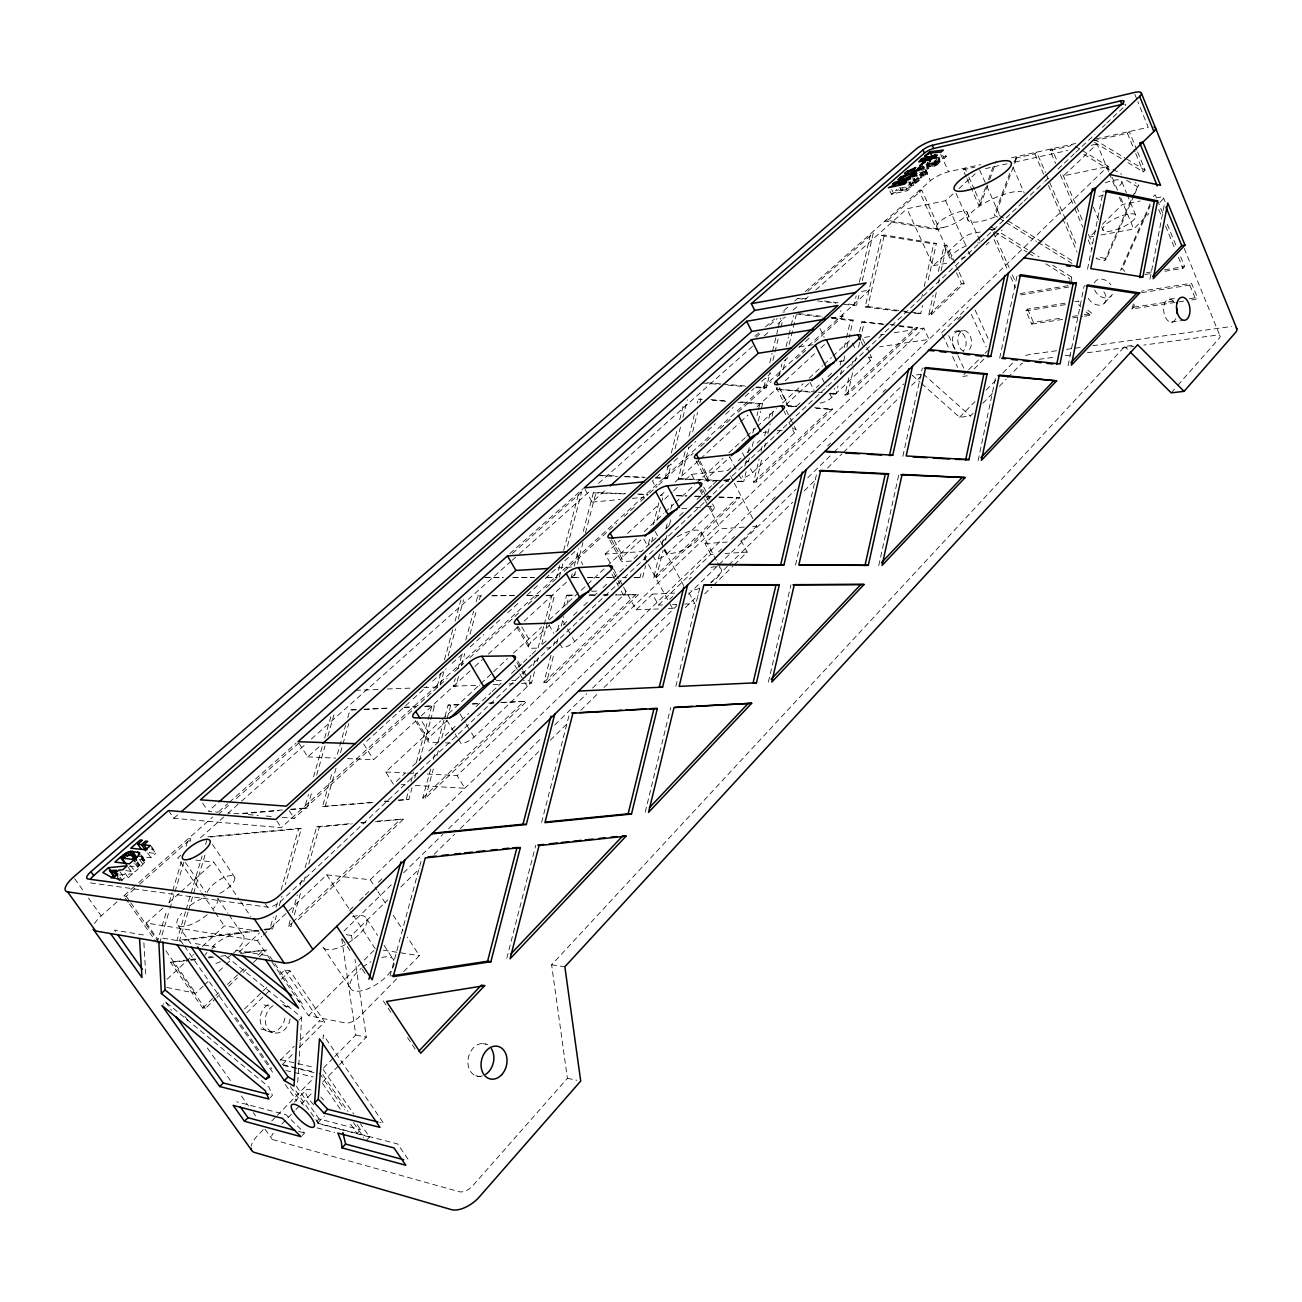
<?xml version="1.0" encoding="UTF-8"?>
<svg xmlns="http://www.w3.org/2000/svg" width="1302" height="1302" viewBox="0 0 1302 1302"><rect width="100%" height="100%" fill="white"/><g stroke="black" fill="none" stroke-linecap="round" stroke-linejoin="round"><path stroke-width="0.75" stroke-dasharray="5 3.75" d="M297.719 1082.385L301.722 1017.383L225.311 955.603M323.059 1038.931L323.384 1034.911L383.667 1123.414L379.81 1122.438M1149.959 279.23L1164.525 203.503M1068.096 365.667L1084.224 285.464M1087.512 269.156L1103.217 191.036M978.111 460.664L996.046 375.464M999.692 358.148L1017.155 275.243M959.2 272.395L964.164 283.299L931.418 314.612L928.717 315.051L933.111 295.212M938.384 271.402L944.096 245.606L946.782 245.101L958.37 270.572M931.418 314.612L936.675 290.769M938.433 282.827L939.312 278.856M941.069 270.914L946.782 245.101M878.736 565.589L898.787 474.742M902.856 456.302L922.337 368.027M914.216 313.212L918.138 313.701L919 309.827M921.588 298.191L922.451 294.317M924.192 286.57L933.697 243.93L936.382 243.409L927.74 282.225M918.138 313.701L920.823 313.261L922.565 305.498M890.031 324.507L917.584 327.811L847.602 394.701L844.9 395.059L849.457 375.285M851.736 365.39L852.647 361.435M859.483 331.766L861.761 321.887L888.078 324.279M896.557 310.966L865.179 306.995L881.649 235.532L884.335 234.995L936.382 243.409M847.602 394.701L853.526 368.954M855.349 361.045L856.26 357.074M858.539 347.178L859.906 341.238M862.184 331.343L864.447 321.448M865.179 306.995L867.881 306.54L884.335 234.995M829.455 393.741L833.41 394.083L834.761 388.273M840.148 365.048L841.499 359.238M844.184 347.634L845.991 339.887M846.43 337.95L850.466 320.536L853.168 320.097L849.132 337.527M843.891 304.294L853.949 305.563L856.195 295.863M859.353 282.274L870.599 233.742L873.284 233.204L862.038 281.785M768.408 682.085L790.932 584.826M795.506 565.101L816.907 472.707M833.41 394.083L836.128 393.725L837.918 385.978M840.604 374.341L841.499 370.468M843.745 360.784L845.096 354.974M846.886 347.211L848.692 339.464M853.949 305.563L856.635 305.107L858.897 295.391M814.645 407.672L832.564 409.072L756.283 481.984L753.565 482.245L759.131 459.053M760.986 451.322L762.37 445.512M764.697 435.844L766.081 430.051M768.864 418.463L770.719 410.732M779.117 375.66L781.9 364.055M786.082 346.657L788.394 336.99M788.866 335.053L790.721 327.307M791.177 325.386L793.504 315.702M756.283 481.984L762.305 456.823M764.616 447.139L765.543 443.282M767.855 433.599L770.182 423.931M772.037 416.184L773.421 410.374M783.218 369.459L785.529 359.775M789.24 344.298L796.189 315.247M737.013 481.528L741.05 481.707L742.465 475.881M744.809 466.165L746.225 460.322M748.097 452.559L749.496 446.732M752.784 433.127L754.672 425.347M757.015 415.631L757.943 411.741M758.415 409.805L759.831 403.978L762.533 403.62L761.117 409.446M755.73 387.491L763.639 388.159L765.983 378.443M769.742 362.884L772.086 353.167M772.558 351.214L777.733 329.829M778.189 327.892L780.549 318.176M741.05 481.707L743.767 481.447L746.111 471.715M748.455 461.982L749.399 458.092M752.214 446.423L754.086 438.644M758.301 421.132L760.645 411.399M763.639 388.159L766.341 387.784L770.1 372.209M772.916 360.54L778.075 339.122M780.891 327.437L783.234 317.704M645.222 812.139L670.676 707.572M675.836 686.366L700.492 585.086M659.512 554.196L653.653 577.616L656.354 577.47L663.19 550.128M665.615 540.363L667.08 534.504M669.521 524.722L671.474 516.91M685.096 451.761L678.293 479.022L680.995 478.762L688.774 447.562M692.664 431.955L697.53 412.474M699.955 402.725L700.932 398.819L698.23 399.193L697.27 403.083M633.911 577.6L642.667 577.453L645.629 565.67M651.553 542.104L653.539 534.243M656.989 520.491L660.944 504.785M661.432 502.816L663.402 494.955L660.716 495.216M655.052 478.029L667.617 478.176L671.067 464.456M675.022 448.767L680.441 427.202M682.899 417.405L687.326 399.763M661.937 544.448L663.402 538.605M665.843 528.84L667.796 521.044M670.709 509.342L672.174 503.483M688.986 436.186L694.34 414.768M639.982 577.6L640.958 573.677M644.425 559.941L645.906 554.066M648.363 544.252L650.349 536.408M653.311 524.641L659.235 501.091M664.931 478.452L668.382 464.749M671.327 452.998L676.747 431.467M679.709 419.716L683.159 406.012M506.787 958.305L535.74 845.291M541.616 822.408L569.609 713.17M550.974 655.28L543.91 682.378L546.58 682.362L554.147 653.295M556.67 643.611L558.688 635.848M561.211 626.164L563.733 616.481M566.761 604.844L569.283 595.16L575.386 595.112M572.229 573.726L571.22 577.583L573.905 577.437L575.403 571.643M577.421 563.929L582.938 542.706M585.444 533.071L595.99 492.563L625.741 493.621M553.496 645.597L554.506 641.723M557.533 630.119L559.551 622.372M563.587 606.895L566.614 595.274L569.283 595.16M574.231 566.028L578.755 548.695M583.263 531.346L593.321 492.823L595.99 492.563M530.923 675.217L528.872 683.013L531.558 683.013L534.617 671.311M533.478 665.485L535.008 659.642M538.084 647.957L543.699 626.539M544.22 624.586L551.885 595.388L554.554 595.258L541.778 644.002M546.596 577.583L556.556 577.583L560.12 564.01M563.685 550.453L578.951 492.319L581.62 492.042L566.875 548.321M537.173 661.562L538.198 657.656M562.806 563.847L559.242 577.437L556.556 577.583M389.998 976.061L421.49 859.532M502.067 702.396L526.74 701.339L425.428 798.159L422.776 797.996L430.685 768.961M433.322 759.278L434.901 753.467M438.058 741.863L448.083 705.082L462.08 704.382M458.483 676.584L455.863 686.203L453.21 686.203L455.309 678.521M457.93 668.919L462.112 653.539M465.774 640.096L473.619 611.273M476.223 601.67L477.801 595.893L480.454 595.779L479.413 599.62M425.428 798.159L433.322 769.075M437.016 755.518L438.595 749.692M441.769 738.055L446.505 720.608M447.042 718.671L450.72 705.098L462.731 704.512M461.624 665.045L464.749 653.506M469.989 634.253L476.272 611.159M398.217 800.079L406.191 799.412L408.861 789.663M410.993 781.867L413.678 772.135M416.347 762.386L427.561 721.471M428.098 719.518L431.841 705.879L434.477 705.912L430.734 719.567M440.76 673.362L437.049 686.886L439.685 686.903M444.47 659.821L452.966 628.882M455.082 621.152L460.924 599.88M398.851 800.421L408.828 799.574L412.034 787.873M414.703 778.108L416.315 772.265M419.521 760.547L430.213 721.52M440.222 684.966L443.933 671.409M448.181 655.915L455.602 628.801M458.255 619.117L463.561 599.75M1183.73 301.136L1131.991 308.948L1133.912 301.983M1131.991 308.948L1133.7 307.142L1135.132 301.918M292.104 922.711L290.997 926.633L288.426 926.243L290.086 920.4M292.315 912.588L297.312 895.027M300.095 885.262L301.755 879.403M305.091 867.702L316.76 826.721L352.793 823.385M372.942 802.634L322.505 806.524L332.401 771.76M337.348 754.363L345.6 725.393M347.797 717.662L350.01 709.932L355.999 709.639M294.333 914.899L300.453 893.4M303.789 881.666L305.449 875.807M308.786 864.072L319.348 826.933L351.394 823.971M325.093 806.719L336.095 768.017M340.506 752.54L348.757 723.521M264.062 929.368L270.002 928.603L273.322 917.047M276.089 907.413L278.303 899.698M281.069 890.063L298.76 828.381L301.332 828.609L285.301 884.595M290.525 809.242L304.603 808.054L308.509 794.432M313.522 776.936L322.457 745.818M324.686 738.039L330.822 716.637M264.648 930.002L272.574 928.993L276.447 915.485M279.214 905.818L281.981 896.167M291.078 809.616L307.174 808.233L312.203 790.705M316.663 775.129L325.028 745.916M327.827 736.167L333.963 714.749M185.519 911.709L176.926 940.532L262.093 929.628M186.088 909.789L202.136 856M205.57 844.461L206.709 840.62M188.025 912.084L179.432 940.939L262.662 930.263M188.595 910.147L205.781 852.419M156.972 943.087L166.851 910.179M169.179 902.449L172.092 892.765M172.661 890.828L181.385 861.81M186.04 846.316L188.367 838.586L190.873 838.83L189.701 842.703M159.446 943.511L169.341 910.554M169.927 908.617L183.891 862.087M927.284 163.661C928.049 171.164 944.455 163.71 938.742 158.014M967.012 178.748L978.974 205.618L985.744 187M988.446 179.562L993.182 166.526M978.974 205.618L980.797 203.942L988.934 181.596M989.601 179.741L996.388 161.139M997.544 217.157L994.158 215.058L1009.701 173.345M1013.933 161.969L1017.188 156.5L995.965 213.365L994.158 215.058M129.175 866.156L137.621 867.181L139.9 864.723L133.976 863.633M917.243 178.667C920.97 179.253 932.655 170.432 923.053 173.036L920.628 175.168L923.753 174.712L920.628 176.258M1133.863 195.853L1106.44 258.772L1097.96 256.836L1096.219 258.61L1104.682 260.546L1131.292 199.466M1132.089 197.611L1138.713 184.754L1135.279 182.671M1134.677 193.998L1138.713 184.754M1150.122 203.893L1120.517 270.344L1122.259 268.554L1150.236 205.797M125.855 870.631L134.985 871.77L140.649 866.79L145.303 861.566L142.016 855.935M908.715 181.775L910.196 185.03C916.169 184.721 925.738 175.542 912.735 181.043M936.724 163.564L931.646 164.98L936.724 163.564L935.259 160.325M1132.105 345.486L1124.7 346.495L551.609 964.831L567.395 1078.316L472.935 1185.569A11.165 5.729 -37.1 0 1 459.378 1191.753L273.176 1139.755A10.188 4.541 -37.2 0 1 273.192 1133.163M1171.182 392.846L1176.536 386.759M1177.871 385.246L1219.356 338.129A7.666 2.75 -22.5 0 0 1216.361 335.2L1143.823 345.063M910.196 185.03L915.941 181.515L914.46 178.26M1191.688 299.932L1195.675 299.33L1197.352 297.491L1191.509 283.266L1141.415 291.16M1141.708 292.657L1189.816 285.105L1191.509 283.266M365.976 1140.812L369.524 1137.02L360.459 1123.838M1164.867 271.272L1182.916 268.31L1184.625 266.487L1180.1 255.436M357.171 1124.716L360.621 1129.729L357.074 1133.505L350.157 1123.48M302.243 1135.474L304.619 1133L286.049 1114.724L236.687 1101.801M1084.468 316.142L1090.327 315.247L1092.036 313.457L1084.973 307.988M316.712 1121.413L319.071 1118.971L360.621 1129.729M317.948 1122.698L324.475 1115.895M1104.34 303.138L1111.224 295.961M281.802 1124.082L294.48 1111.045M295.896 1109.597L300.111 1105.252M301.527 1103.803L312.789 1092.215M322.652 1082.076L338.146 1066.143M339.545 1064.694L366.318 1037.189L354.99 959.395M921.556 383.553L959.59 417.291L970.397 416.038L973.164 413.206M982.831 403.278L992.482 393.35M999.383 386.255L1006.283 379.159M1007.667 377.743L1020.084 364.967A6.998 2.409 -24.5 0 1 1022.526 363.095M263.264 1129.68L257.65 1135.425A20.995 9.326 -37.3 0 0 251.205 1146.069M271.679 1121.087L275.878 1116.774M277.277 1115.342L313.733 1078.056M323.547 1068.014L333.361 1057.973M334.76 1056.54L355.788 1035.025L341.612 937.879M959.59 417.291L974.986 401.537M986.167 390.095L995.965 380.07M1002.963 372.909L1012.761 362.884M294.285 1102.127L306.149 1089.986M1104.682 260.546L1106.44 258.772M396.622 978.844L359.645 1016.455A11.604 5.029 -35.1 0 1 345.616 1023.014L308.509 1015.625L271.044 960.648M403.734 971.601L419.39 955.684L407.38 937.131M1101.118 234.962L1133.733 228.989L1148.885 213.577M1159.887 202.38L1162.653 199.58A7.877 2.36 -23.5 0 0 1159.838 197.204L1155.883 197.969M1065.085 303.203L1027.587 309.111L1025.846 310.852L1031.737 324.1L1033.479 322.359L1062.757 317.916M270.035 1097.814L272.444 1095.373L268.83 1086.975L165.631 1002.019L163.157 1004.347M1070.13 284.812L1069.837 278.84L1071.579 277.082L1052.716 265.299M1153.426 196.504L1155.183 194.73L1156.697 198.409M282.55 1064.352L292.38 1054.474M299.411 1047.41L324.703 1021.989L289.955 970.804L284.78 969.909L279.019 975.491M974.124 368.954L985.028 357.985M280.174 1060.349L294.203 1046.271M299.818 1040.64L319.462 1020.931L324.703 1021.989M967.337 371.07L961.885 376.538L967.288 375.822M968.704 369.703L983.726 354.632M985.093 353.265L987.811 350.515M299.135 1019.971L301.722 1017.383M308.509 1015.625L373.967 950.395M1095.307 231.398L1089.611 237.062L1093.452 236.362M1102.403 224.318L1122.308 204.479L1140.08 201.029M1128.004 162.652L1143.302 171.88L1145.076 170.123L1137.541 151.748M346.267 934.69L351.507 935.454L387.784 899.828M400.837 887.004L419.716 868.483M434.217 854.226L454.544 834.273M460.338 828.577L538.702 751.612M550.323 740.22L567.737 723.115M580.79 710.29L598.204 693.185M604.014 687.489L672.223 620.517M685.275 607.692L698.344 594.868M711.397 582.043L727.362 566.37M728.811 564.938L792.658 502.23M804.278 490.838L815.882 479.429M827.486 468.036L842.003 453.78M843.452 452.364L900.056 396.784M911.66 385.376L921.816 375.399M704.724 593.891L711.803 586.925M713.219 585.526L733.042 566.028M734.458 564.629L747.185 552.081L741.408 541.079L737.371 541.355M668.431 608.571L672.467 608.408L676.552 604.437L672.597 604.535M741.408 541.079L756.722 526.138L754.851 522.558M343.94 931.076L391.918 884.188M403.555 872.812L442.81 834.452M448.62 828.756L541.681 737.811M554.766 725.019L586.746 693.771M592.573 688.074L676.894 605.658M688.53 594.298L717.614 565.865M719.062 564.45L796.124 489.145M807.745 477.769L832.466 453.617M833.915 452.185L903.718 383.976M246.729 1012.842L271.223 989.015M281.313 979.218L289.955 970.804M623.593 587.137L636.157 609.792L652.432 594.135L658.454 605.088L710.778 554.392L714.831 554.131M244.483 1009.001L261.751 992.238M263.183 990.838L267.512 986.656M941.574 332.791L968.021 307.142M349.473 910.375L353.802 906.159M359.596 900.545L363.925 896.329M365.374 894.93L369.719 890.714M378.394 882.284L382.739 878.069M669.765 599.262L672.678 596.43M718.574 551.869L721.471 549.037M731.643 539.158L734.556 536.343M772.314 499.659L775.227 496.843M827.633 445.935L830.546 443.103M882.984 392.162L885.897 389.331M957.865 319.429L960.746 316.646M263.313 935.048L326.753 874.846L370.256 879.761L1107.677 166.558L1109.223 170.22M1121.201 158.535L1092.297 141.088L1127.434 133.276L1129.257 131.551L1136.792 149.909M710.778 554.392L705.017 543.585L720.315 528.872L744.581 527.05M188.367 959.818L170.464 962.243L202.738 1008.041L205.26 1008.562L215.465 998.813M216.929 997.413L219.843 994.614M228.599 986.249L237.355 977.883M243.197 972.301L246.127 969.518M253.418 962.536L257.796 958.353M259.261 956.954L266.552 949.988L240.105 952.804M298.304 919.651L403.457 819.153L376.815 821.171M546.58 682.362L638.354 594.672L616.009 594.835M656.354 577.47L739.845 497.673L719.518 496.957M427.382 774.072L457.116 775.569L923.785 328.104L929.026 339.35L879.68 346.804M202.738 1008.041L214.407 996.909M215.855 995.509L218.769 992.726M227.525 984.377L245.036 967.663M258.154 955.131L263.997 949.565M288.426 926.243L291.339 923.46M292.804 922.06L400.837 818.942M422.776 797.996L524.071 701.306M543.91 682.378L635.653 594.802L638.354 594.672M653.653 577.616L737.144 497.917L739.845 497.673M753.565 482.245L829.862 409.414L832.564 409.072M844.9 395.059L914.899 328.234L917.584 327.811M928.717 315.051L961.478 283.771L964.164 283.299M458.434 739.243L460.957 743.393A10.562 3.955 -31.3 0 0 474.091 737.111L527.294 686.593A10.286 3.792 -30.5 0 0 527.424 680.441L523.518 680.458M559.714 643.595L562.057 647.647A10.058 3.646 -29.8 0 0 574.687 641.577L623.593 595.144A9.814 3.515 -29.1 0 0 623.137 589.79M652.872 555.628L655.036 559.583A9.619 3.385 -28.5 0 0 667.226 553.708L712.308 510.889A9.423 3.239 -27.9 0 0 711.38 506.218L703.487 506.901M738.836 474.449L740.854 478.322A9.244 3.125 -27.4 0 0 752.621 472.626L794.334 433.013A9.065 2.995 -26.9 0 0 792.999 428.928L791.079 425.119M820.293 403.083A8.919 2.897 -26.5 0 0 831.669 397.549L870.371 360.8A8.772 2.783 -26.1 0 0 868.694 357.253M166.737 987.453L195.723 993.214L202.966 986.363M204.414 984.979L210.208 979.495M218.899 971.276L224.693 965.791M226.141 964.424L231.935 958.923M239.177 952.071L259.456 932.883M986.2 244.988L989.081 242.253M994.858 236.785L1002.068 229.949M162.815 908.145L146.329 923.037L257.405 940.646L261.832 936.447M1108.539 171.49L1097.065 144.001L1063.506 175.851L1107.677 166.558M1022.509 202.526L281.85 900.349A11.913 4.508 -34 0 1 267.528 907.152L90.912 882.968A10.79 3.532 -34.3 0 1 89.496 881.731M1023.99 201.126L1043.195 183.029M1044.676 181.629L1050.6 176.063M1057.989 169.097L1074.248 153.766M1075.729 152.383L1094.949 134.269M1102.338 127.303L1105.3 124.52M1106.765 123.12L1123.04 107.806M396.361 781.412L405.215 773.095M412.588 766.178L421.457 757.878M428.83 750.961L439.165 741.261M445.072 735.728L455.407 726.044M461.315 720.494L468.687 713.577M476.076 706.66L490.838 692.81M492.302 691.427L501.156 683.127M511.491 673.443L521.825 663.743M523.306 662.36L530.695 655.443M532.16 654.06L536.587 649.91M542.495 644.36L548.402 638.826M555.775 631.909L561.683 626.376M563.164 624.993L567.591 620.826M573.498 615.293L577.925 611.143M583.833 605.609L588.26 601.459M594.168 595.925L597.113 593.142M603.021 587.609L607.448 583.459M613.356 577.925L626.636 565.459M634.025 558.542L639.917 553.008M656.045 537.889L641.398 551.625L605.235 554.034L610.068 562.741M666.298 528.27L669.228 525.52M679.481 515.918L683.875 511.8M697.058 499.431L701.452 495.313M708.76 488.445L711.689 485.695M713.154 484.328L717.548 480.21M730.747 467.825L727.802 470.592L691.508 474.335L684.071 481.203M738.12 460.924L741.066 458.158M746.957 452.624L751.384 448.49M757.276 442.957L760.222 440.19M797.052 405.654L799.998 402.888M816.208 387.687L819.153 384.936M827.991 376.636L833.882 371.119M211.754 949.256L214.407 946.782L217.515 949.304M1071.953 144.31L1070.13 146.019L1050.03 150.479L1055.613 163.531M167.095 979.25L193.51 954.626M202.331 946.424L224.335 925.917L258.984 931.207M952.983 193.982L945.594 200.654L906.989 208.776L933.16 265.722L962.829 238.087A7.161 2.051 -25.1 0 1 971.894 233.644L981.61 231.756M437.781 742.645L430.067 742.4A10.4 3.808 -31.4 0 1 430.783 735.874L446.944 720.803M536.636 648.152L530.76 648.266A9.895 3.532 -30 0 1 530.874 642.57L550.062 624.667M631.405 561.064L623.528 561.553A9.472 3.271 -28.7 0 1 623.105 556.572L641.967 538.979M717.142 480.65L709.248 481.431A9.098 3.027 -27.7 0 1 708.369 477.069L729.934 456.969M786.017 405.068A8.789 2.816 -26.8 0 1 787.433 403.36L810.397 381.942M1050.03 150.479L1051.87 148.77L1057.436 161.822M393.399 784.178L385.75 771.988L440.711 720.869M442.192 719.485L479.348 684.95M480.829 683.566L507.568 658.698M513.509 653.165L541.746 626.913M549.167 620.012L605.625 567.509M607.106 566.126L636.824 538.491M644.246 531.59L663.564 513.623M665.045 512.239L673.964 503.955M675.445 502.572L694.763 484.604M696.245 483.237L722.984 458.353M728.925 452.836L745.281 437.635M746.762 436.251L755.681 427.967M757.162 426.584L776.48 408.616M782.421 403.099L803.22 383.748M809.16 378.231L822.522 365.797M824.02 364.414L831.441 357.497M832.922 356.113L850.759 339.545M1015.348 158.177L1034.862 153.848L1036.685 152.155L1045.441 172.515M605.235 554.034L620.11 540.297M627.548 533.413L658.779 504.558M664.736 499.057L672.174 492.189M673.655 490.821L678.114 486.688M347.634 758.627L373.576 759.75L415.305 721.341M421.262 715.84L473.423 667.828M474.921 666.445L482.375 659.593M488.331 654.109L518.147 626.669M524.104 621.168L570.309 578.641M571.79 577.274L577.762 571.773M660.358 495.737L666.298 490.268M675.217 482.049L698.995 460.159M700.476 458.792L739.113 423.231M740.61 421.864L748.032 415.029M756.95 406.81L777.766 387.654M785.187 380.819L814.906 353.46M820.846 347.992L825.305 343.891M168.495 810.56L173.768 818.307L281.248 827.681L869.459 290.037L867.767 286.456M282.241 817.363L294.236 818.34L432.199 692.094M433.712 690.727L447.204 678.375M454.707 671.506L463.691 663.271M469.697 657.787L520.686 611.143M528.189 604.274L540.184 593.305M546.173 587.804L558.167 576.835M564.173 571.35L616.66 523.323M624.163 516.455L634.66 506.852M640.649 501.368L648.152 494.5M649.649 493.132L657.152 486.264M658.649 484.897L693.136 453.34M700.639 446.472L705.131 442.355M706.644 440.987L711.136 436.87M720.136 428.635L730.634 419.032M738.136 412.164L771.126 381.991M777.115 376.49L780.126 373.755M796.612 358.652L801.121 354.535M802.618 353.167L805.612 350.417M814.613 342.198L843.11 316.126L840.539 310.804M366.627 741.229L384.643 724.823M386.141 723.456L411.66 700.232M413.157 698.865L426.665 686.561M432.671 681.092L446.179 668.789M452.185 663.32L464.196 652.383M470.201 646.915L483.709 634.611M489.715 629.143L501.726 618.206M507.731 612.737L519.742 601.801M527.245 594.965L539.256 584.028M545.245 578.56L557.256 567.623M564.759 560.788L575.272 551.218L582.775 564.612M659.902 474.156L652.432 480.959L655.948 487.534M667.389 467.337L677.854 457.816M688.319 448.279L695.805 441.459M707.767 430.571L715.237 423.768M725.702 414.231L733.189 407.412M745.151 396.524L754.118 388.354M761.605 381.535L770.572 373.365M784.032 361.11L788.524 357.025M798.989 347.488L809.453 337.95M168.804 902.725L179.302 893.237M180.799 891.886L213.756 862.087L239.584 900.105M958.907 188.627L975.182 173.915M299.053 743.393L307.744 756.901L321.317 744.744M585.103 489.471L592.101 502.133L607.204 488.608M966.214 176.958L963.024 169.797L964.88 168.153L968.07 175.298M180.75 855.316L177.707 858.018L200.459 891.138M200.508 837.739L226.336 814.743M227.85 813.392L240.007 802.569M241.521 801.218L305.335 744.402M311.406 738.999L510.449 561.813M511.963 560.446L518.05 555.043M519.563 553.692L590.962 490.122M598.562 483.351L755.062 344.037M764.176 335.932L768.733 331.864M777.847 323.759L785.448 316.988M793.032 310.218L797.605 306.165M805.189 299.411L808.233 296.693M815.833 289.939L906.989 208.776M94.558 923.557A22.069 7.552 -34.7 0 1 101.182 915.876L120.712 898.559M128.312 902.4L123.723 895.89L137.247 883.895M138.761 882.561L212.617 817.086M218.687 811.716L227.785 803.643M229.298 802.292L296.075 743.1M509.831 553.578L583.296 488.462M754.9 336.323L759.408 332.319M765.413 326.997L774.43 319.006M787.661 307.272L781.949 312.334L784.65 311.862M794.79 300.957L797.638 298.435L806.377 298.711M805.238 291.697L930.36 180.766A14.859 3.857 -25.4 0 1 948.556 171.783L980.634 164.638M123.723 895.89L126.18 896.248L138.207 885.572M139.721 884.237L190.873 838.83M218.166 814.613L230.308 803.822M236.394 798.435L298.646 743.182M512.5 553.399L581.62 492.042M756.088 337.218L762.109 331.88M769.612 325.207L777.131 318.534M807.94 291.192L873.284 233.204M887.687 220.429L921.783 190.157L939.539 229.185L936.854 229.722L885.002 220.982L887.687 220.429L939.539 229.185M215.806 804.652L208.206 811.374L218.199 812.188M151.048 846.056L153.213 849.197L149.209 852.712L155.784 853.445L151.423 847.13M926.991 165.142L928.456 168.381L922.841 171.994M116.594 879.045L119.589 880.25L121.965 878.166L115.097 878.459M128.312 867.409L132.739 873.756L128.214 877.743L124.357 878.004L121.086 880.884L118.856 877.711M889.901 190.955L891.398 194.21L907.396 190.71L909.561 188.806L908.064 185.535M899.747 187.374L901.244 190.629L911.905 186.739L913.613 185.242L912.132 181.971M939.816 162.376L938.368 159.137L944.064 158.519L946.277 156.549L944.829 153.327M138.093 856.244L150.951 857.709L155.784 853.445M173.768 818.307L178.358 814.303M891.398 194.21L903.197 188.904L895.532 190.597L897.615 188.757L913.613 185.242M926.178 166.412L929.449 165.029L925.576 165.907M933.388 162.815L927.773 163.873M908.715 184.347L915.941 181.515M908.812 183.012L910.912 181.938M926.487 167.551L928.749 166.884M925.934 164.638L926.845 164.231M934.69 162.262L940.337 161.497M926.406 168.853L928.456 168.381M1011.508 157.77L1075.647 143.48M1096.072 138.94L1148.25 127.319L1137.834 101.686M963.024 169.797L974.84 167.177M985.484 168.609L1007.016 163.857M1014.86 162.132L1067.705 150.479M1091.19 145.303L1097.065 144.001M901.244 190.629L909.561 188.806M921.783 190.157L919.098 190.743L936.854 229.722M991.343 229.868L995.233 229.103M933.16 265.722L948.588 262.89M861.55 291.453L869.459 290.037M831.181 318.111L843.11 316.126M1068.014 285.691L1020.638 293.487L1018.88 295.228L1070.228 286.798M1146.525 272.753L1152.547 271.76M1164.574 269.791L1184.625 266.487M1144.816 274.559L1152.84 273.241M1074.947 301.641L1078.902 301.022L1077.177 302.796L1080.823 306.979M1025.846 310.852L1065.329 304.652M799.379 346.82L813.083 344.672M864.577 337.381L870.485 336.453M880.364 334.907L884.302 334.288M894.181 332.742L923.785 328.104M954.415 331.359L959.802 330.529M958.402 331.424L963.789 330.594M1169.456 299.183L1174.974 298.337M1072.523 316.419L1082.271 314.938M1084.224 314.645L1092.036 313.457M1133.7 307.142L1175.478 300.811M1189.393 298.695L1197.352 297.491M1031.737 324.1L1062.985 319.381M1072.75 317.9L1082.515 316.435M839.106 361.598L845.014 360.735M1171.328 322.164L1182.362 320.585M1056.508 350.743L1030.387 354.356A14.338 4.915 -24.5 0 0 1023.258 356.423M1066.566 349.359L1082.646 347.129M1092.687 345.73L1229.332 326.802A15.787 5.664 -22.4 0 1 1231.627 326.639M921.458 374.227L912.442 375.464L920.042 382.202M1039.029 359.319L1055.141 357.122M1065.215 355.755L1071.269 354.925M1087.398 352.744L1133.749 346.43M190.352 959.541L196.325 958.728M208.271 957.116L212.259 956.579M170.464 962.243L188.888 960.534M190.873 960.258L196.846 959.444M208.792 957.833L218.752 956.465M220.754 956.205L226.727 955.391M240.658 953.503L266.552 949.988M796.596 406.143L788.703 407.168L779.133 388.11M763.363 432.459L767.317 431.987M777.196 430.816L783.12 430.116M725.051 479.868L730.975 479.282M592.101 502.133L620.208 499.496M632.251 498.373L644.295 497.25M119.621 874.993L132.739 873.756M934.982 157.607L946.277 156.549M207.864 836.779L298.76 828.381M360.8 822.652L366.806 822.099M210.371 837.023L301.332 828.609M361.403 823.043L365.406 822.669M375.415 821.741L403.457 819.153M681.776 508.773L687.7 508.268M695.593 507.585L701.518 507.08M282.485 809.925L238.25 813.685L228.208 812.985M322.505 806.524L374.309 802.113M384.269 801.267L388.256 800.925M242.807 813.734L279.002 810.641M384.904 801.609L388.891 801.267M752.67 526.447L756.722 526.138M705.017 543.585L727.265 542.055M724.937 553.496L747.185 552.081M557.777 567.884L571.741 567.021M363.974 709.248L389.933 707.962M403.897 707.263L415.875 706.677M425.852 706.172L431.841 705.879M472.073 703.894L478.078 703.585M490.073 702.999L494.076 702.787M356.602 709.785L350.01 709.932M364.576 709.378L390.551 708.093M404.531 707.393L414.508 706.905M424.501 706.4L434.477 705.912M472.724 704.008L478.729 703.715M488.738 703.21L498.731 702.722M500.733 702.624L526.74 701.339M591.694 591.303L599.555 590.929M652.432 594.135L674.648 593.126M355.576 690.337L380.054 689.425M387.378 688.986L411.855 688.074M423.785 687.57L437.7 686.984M453.21 686.203L479.771 685.194M493.035 684.527L499.675 684.347M508.968 683.843L513.623 683.762M521.597 683.42L531.558 683.013M658.454 605.088L662.506 604.925M684.722 604.047L694.812 603.656L688.774 592.491M636.157 609.792L658.356 608.945M546.401 647.957L550.323 647.875M492.465 595.681L514.502 595.535M526.513 595.453L538.54 595.372M546.547 595.307L554.554 595.258M589.594 595.014L595.698 594.981M603.819 594.916L607.888 594.884M477.801 595.893L481.805 595.877M491.814 595.795L513.834 595.649M527.863 595.551L537.872 595.486M545.88 595.421L551.885 595.388M566.614 595.274L574.735 595.226M588.943 595.128L595.03 595.079M603.152 595.03L613.307 594.949M615.341 594.949L635.653 594.802M496.257 680.523L504.037 680.507M511.832 680.49L515.738 680.474M485.451 577.404L503.402 577.404M513.362 577.421L533.315 577.421M547.263 577.421L557.24 577.437M573.905 577.437L579.976 577.437M588.065 577.437L598.171 577.437M606.26 577.453L614.365 577.453M622.454 577.453L626.49 577.453M634.579 577.453L642.667 577.453M484.783 577.567L502.735 577.567M512.695 577.567L534.634 577.567M571.22 577.583L579.309 577.583M587.397 577.583L599.538 577.6M607.627 577.6L615.716 577.6M448.083 705.082L450.72 705.098M445.512 742.889L451.306 743.084M637.638 494.044L647.55 494.386M676.828 495.427L687 495.802M695.122 496.078L705.293 496.453M707.328 496.518L711.397 496.664M593.321 492.823L627.011 494.011M638.908 494.435L646.834 494.711M676.161 495.753L686.317 496.111M694.454 496.404L704.626 496.762M706.644 496.843L710.713 496.973M718.85 497.266L737.144 497.917M600.482 475.311L616.285 475.979M624.179 476.32L643.937 477.167M655.769 477.671L667.617 478.176M680.995 478.762L721.487 480.487M723.521 480.568L729.592 480.829M737.697 481.187L743.767 481.447M597.797 475.588L617.539 476.434M625.448 476.776L645.19 477.622M678.293 479.022L716.767 480.666M724.856 481.008L728.908 481.187M307.744 756.901L335.672 758.106M385.75 771.988L405.573 772.981M407.559 773.079L417.47 773.583M401.341 784.634L405.313 784.846M415.24 785.415L464.895 788.231L457.116 775.569M406.191 799.412L408.828 799.574M304.603 808.054L307.174 808.233M710.876 399.6L726.76 400.837M740.675 401.911L762.533 403.62M786.766 405.508L796.71 406.273M698.23 399.193L702.217 399.502M712.145 400.267L728.03 401.504M737.974 402.285L759.831 403.978M788.035 406.159L796.01 406.777M815.915 408.323L829.862 409.414M248.226 814.613L258.219 815.426M266.226 816.061L274.234 816.712M706.97 382.739L720.82 383.911M722.805 384.074L744.581 385.929M756.446 386.938L766.341 387.784M816.273 392.032L775.878 389.2L811.585 392.227M818.258 392.195L822.229 392.537M830.171 393.22L836.128 393.725M702.299 382.951L720.104 384.464M728.013 385.148L745.834 386.645M316.76 826.721L319.348 826.933M150.934 848.953L153.213 849.197M195.739 860.052L213.756 862.087M139.705 859.353L145.303 860.671M798.679 313.554L820.878 316.207M830.969 317.428L853.168 320.097M795.978 314.01L822.213 317.151M832.303 318.355L850.466 320.536M861.761 321.887L887.346 324.947M899.145 326.363L914.899 328.234M824.475 301.006L838.537 302.796M848.595 304.082L856.635 305.107M867.881 306.54L899.259 310.527M901.212 310.771L909.056 311.764M911.026 312.024L920.823 313.261M797.638 298.435L805.678 299.444M817.754 300.974L835.851 303.268M904.402 311.959L912.246 312.952M551.609 964.831L564.856 966.768M270.002 928.603L272.574 928.993M383.39 950.183L419.39 955.684M881.649 235.532L933.697 243.93M143.415 934.934L114.43 930.1L116.741 933.355M162.75 938.156L181.011 941.216L183.322 944.52M195.333 943.592L214.407 946.782M235.613 950.314L269.628 955.993L302.52 1004.281L297.865 1000.522M482.879 1043.553L490.398 1045.018M284.341 1005.925L289.5 1006.934M264.062 1004.965L269.188 1005.974M355.788 1035.025L366.318 1037.189M567.395 1078.316L576.9 1080.269M260.872 1029.003L265.999 1030.094M267.61 1031.33L272.753 1032.437M475.767 1075.761L481.398 1076.966M280.614 1059.714L296.075 1063.246M297.995 1063.701L313.457 1067.233M282.778 1064.694L296.286 1067.819M298.223 1068.275L313.668 1071.855M283.51 1065.492L314.856 1072.767M285.773 1070.504L313.18 1076.949M317.428 1123.121L397.647 1143.953L409.463 1161.303M369.524 1137.02L318.681 1123.691L294.643 1089.172M317.135 1127.874L334.712 1132.528M298.76 1131.422L304.619 1133M1094.119 139.363L1124.7 157.819M1126.393 158.844L1145.076 170.123M1075.371 146.377L1080.514 149.486M1082.222 150.527L1111.322 168.153M1113.031 169.195L1121.592 174.37M1083.834 154.32L1109.532 169.895M1126.653 180.278L1136.939 186.511M999.415 215.514L1006.332 219.81M1008.057 220.884L1073.711 261.686M999.236 218.215L1004.314 221.373M1006.007 222.43L1036.473 241.375M1038.166 242.432L1072.034 263.492M994.386 228.924L990.968 226.776L992.612 230.487M1001.254 233.204L1028.694 250.326M1030.419 251.4L1038.98 256.738M992.596 230.617L989.162 228.485L990.806 232.179M994.305 231.691L1026.92 252.051M1028.629 253.125L1035.497 257.405M1045.799 263.834L1069.837 278.84M1086.08 311.959L1090.327 315.247M923.264 373.983L970.397 416.038M1124.7 346.495L1127.516 349.31M1122.259 268.554L1124.749 271.434M165.631 1002.019L171.522 1010.287M74.67 878.671L83.898 891.61M88.503 898.087L101.182 915.876M184.933 1016.423L189.653 1023.063M207.311 1047.931L232.033 1082.759M241.44 1096.024L248.503 1105.968M253.223 1112.608L255.566 1115.928M264.99 1129.192L272.053 1139.136M129.451 904.027L155.817 941.46M120.061 877.222L122.29 880.396M117.375 877.076L119.589 880.25M146.329 923.037L157.819 939.36M165.859 950.786L195.723 993.214M126.18 896.248L129.614 901.13M130.77 902.758L158.307 941.883M172.954 962.683L205.26 1008.562M124.878 872.991L128.214 877.743M119.914 871.673L124.357 878.004M135.424 864.023L137.621 867.181M178.097 925.478L190.808 943.69M290.476 1086.649L304.147 1106.277M285.333 1084.582L296.807 1101.036M130.558 865.439L134.985 871.77M235.841 1017.367L271.76 1068.779M184.477 946.163L273.355 1073.336M141.332 855.349L144.62 860.085M142.016 856.83L145.303 861.566M141.055 856.602L143.253 859.759M141.267 858.099L144.571 862.835M139.737 859.808L143.041 864.544M296.335 1086.275L319.071 1118.971M137.54 861.957L139.737 865.13M137.345 862.038L140.649 866.79M137.052 862.542L139.249 865.7M136.189 863.356L138.386 866.514M147.663 852.973L150.951 857.709M322.701 1074.589L347.976 1111.355M319.462 1073.19L344.428 1109.483M353.493 1122.666L363.714 1137.509M322.505 1083.345L340.945 1110.101M185.372 862.461L205.765 892.196M323.124 1069.447L353.672 1113.942M201.598 892.798L214.098 911.026M215.237 912.669L224.335 925.917M217.776 898.347L227.964 913.223M229.087 914.883L242.66 934.738M284.78 969.909L319.462 1020.931M257.405 940.646L269.905 958.972M240.707 901.749L250.814 916.624M212.438 844.396L234.816 877.434M202.64 803.122L207.083 809.73M265.543 904.223L267.528 907.152M350.075 987.518L322.44 946.131A26.138 10.628 -34.1 0 0 346.869 943.722M342.41 939.181L350.14 950.883M362.314 969.241L366.741 975.93M383.276 1000.913L391.007 1012.582M407.559 1037.58L415.289 1049.249M276.887 821.057L281.248 827.681M326.753 874.846L352.175 913.597M353.281 915.273L375.399 948.963M366.725 918.821L377.58 935.422M384.09 945.382L393.855 960.323A25.894 11.051 -34.5 0 0 381.242 957.556M289.256 810.723L294.236 818.34M370.256 879.761L376.799 889.884M377.889 891.577L386.629 905.069M393.188 915.192L403.018 930.377M363.632 743.963L373.576 759.75M422.027 721.633L430.783 735.874M417.047 721.243L430.067 742.4M415.175 720.576L428.26 741.831M446.814 720.136L454.203 732.294M455.261 734.035L457.376 737.502M459.997 713.822L465.253 722.512M466.311 724.254L469.469 729.478M471.584 732.961L474.091 737.111M516.992 662.669L521.012 669.521M522.021 671.23L524.022 674.648M514.778 665.289L518.831 672.158M519.84 673.883L522.867 679.042M524.885 682.492L527.294 686.593M517.789 661.172L522.607 669.407M523.583 671.051L527.424 677.626M516.927 627.287L528.889 647.859M521.809 626.962L530.874 642.57M517.757 625.904L530.76 648.266M548.972 624.911L553.855 633.407M562.643 620.501L566.533 627.304M567.509 629.012L570.422 634.123M572.375 637.524L574.687 641.577M613.486 572.408L617.213 579.097M618.141 580.773L619.996 584.126M612.005 574.312L615.748 581.05M616.676 582.726L618.548 586.095M621.363 591.141L623.593 595.144M613.486 568.811L618.759 578.43M619.736 580.171L623.056 586.063M614.105 540.281L623.105 556.572M611.452 539.695L623.528 561.553M609.743 540.167L620.842 560.251M644.311 556.947L672.467 608.408M643.823 539.028L647.436 545.668M655.15 531.444L659.658 539.76M660.57 541.42L663.271 546.417M665.078 549.737L667.226 553.708M664.72 550.632L683.664 585.574M701.713 532.778L716.686 560.885M717.614 562.643L721.357 569.674M702.738 489.829L705.554 495.183M706.498 496.957L708.386 500.521M700.769 489.047L702.673 492.628M710.241 506.966L712.308 510.889M691.508 474.335L694.292 479.608M699.874 490.17L703.585 497.201M704.512 498.959L707.312 504.232M708.239 506.006L720.315 528.872M700.004 461.136L708.369 477.069M698.084 460.192L709.248 481.431M696.212 461.006L706.416 480.405M703.666 487.127L711.657 502.295M712.552 503.988L714.326 507.357M730.601 475.962L733.4 481.349M734.328 483.14L753.923 520.767M729.657 456.742L736.086 469.127M742.384 452.787L746.957 461.64M750.619 468.736L752.621 472.626M776.236 387.426L784.016 402.936M786.245 410.293L793.374 424.485M794.269 426.259L796.043 429.806M784.064 411.155L785.806 414.654M788.882 422.157L794.334 433.013M779.621 387.768L787.433 403.36M809.86 381.991L814.141 390.633M822.132 378.15L826.396 386.824M829.797 393.757L831.669 397.549M819.918 328.43L824.215 337.234M852.501 343.158L855.984 350.384M862.673 338.813L866.009 345.746M866.839 347.488L869.345 352.696M870.175 354.421L871.835 357.887M861.159 341.58L864.447 348.48M868.564 357.041L870.371 360.8M942.42 334.614L949.191 349.196M952.576 356.488L957.654 367.424M948.686 335.607L957.149 353.884M957.995 355.723L964.766 370.338M891.675 189.392L893.172 192.647M905.899 187.439L907.396 190.71M916.25 178.455L917.731 181.71M915.371 179.074L916.852 182.345M975.068 309.892L988.267 338.878M936.854 226.906L951.257 258.528M914.264 178.472L915.745 181.743M914.427 179.66L915.908 182.915M913.662 178.895L915.143 182.15M944.096 245.606L950.72 260.156M956.514 272.867L961.478 283.771M912.783 178.439L914.932 183.436M971.325 314.368L986.167 346.902M909.675 181.841L911.905 186.739M924.501 171.246L925.982 174.501M922.825 170.383L925.038 175.265M922.597 172.71L924.062 175.965M921.979 171.815L923.46 175.07M921.425 172.222L922.906 175.477M921.572 173.312L923.053 176.567M920.791 172.531L922.272 175.786M919.782 172.222L921.995 177.105M919.407 174.322L920.888 177.577M917.78 177.072L919.261 180.327M917.08 177.772L918.577 181.027M930.881 163.271L932.346 166.51M929.026 161.936L931.223 166.802M945.594 200.654L967.679 249.593M968.493 251.4L970.95 256.836M927.838 162.018L930.051 167.014M927.366 162.343L928.831 165.566M927.74 163.808L929.205 167.047M926.194 163.824L927.659 167.047M925.755 169.325L927.349 172.84M925.706 169.992L927.17 173.247M925.592 170.22L930.36 180.766M925.25 170.546L926.715 173.801M938.758 158.632L940.207 161.871M937.7 159.755L939.149 163.01M936.154 158.811L938.335 163.678M935.503 160L937.456 164.28M934.69 160.716L936.529 164.849M933.957 161.041L935.422 164.28M934.071 162.099L935.536 165.338M933.029 162.538L934.494 165.793M931.972 162.929L933.436 166.184M942.615 155.28L944.064 158.519M967.077 212.047L980.52 242.042M940.646 154.157L948.556 171.783M956.059 193.428L968.2 220.494A31.297 8.723 -24.9 0 0 997.609 215.806M968.867 177.088L974.433 189.62M975.231 191.41L980.797 203.942M993.442 232.342L1009.099 267.545M1012.386 274.966L1015.69 282.371M1027.587 309.111L1033.479 322.359M994.11 239.601L1007.325 269.27M1010.629 276.691L1015.576 287.807M979.625 169.911L999.236 214.277M1013.151 167.519L1024.235 192.973M1046.238 174.354L1077.242 246.534M1034.862 153.848L1043.618 174.208M1048.403 185.323L1061.944 216.799M1062.741 218.655L1077.079 251.986M1060.381 174.712L1073.922 206.4M1074.72 208.271L1082.678 226.922M1088.244 239.959L1092.232 249.284M1062.985 174.859L1083.28 222.219M1088.423 234.474L1092.394 243.8M1093.387 207.246L1098.676 219.729M1101.704 226.874L1103.217 230.438M1112.282 177.577L1117.637 190.434M1120.713 197.774L1133.733 228.989M1109.304 173.329L1115.423 187.976M1119.248 197.139L1122.308 204.479M1121.885 181.906L1126.36 192.68M1127.109 194.47L1136.06 216.018A18.082 5.485 -23.8 0 1 1111.094 231.007A18.082 5.485 -23.8 0 1 1110.964 220.787A18.082 5.485 -23.8 0 1 1136.06 216.018M1157.445 200.248L1162.735 213.121M1167.259 224.172L1176.324 246.241M1127.434 133.276L1135.002 151.667M1135.751 153.506L1143.302 171.88M1158.715 209.394L1161.742 216.75M1165.518 225.962L1175.364 249.903M1178.375 257.259L1182.916 268.31M1189.816 285.105L1195.675 299.33M1163.565 197.937L1165.095 201.68M1184.218 248.438L1220.186 336.355M1134.856 94.362L1137.085 99.847M351.507 935.454L352.663 943.429M143.887 942.762L145.743 974.091M1071.579 277.082L1071.871 283.055M1124.521 104.144A8.007 2.083 -24.1 0 1 1125.254 105.56M968.183 220.477A31.297 8.723 -24.9 0 1 986.851 201.777A31.297 8.723 -24.9 0 1 1021.679 191.703M207.311 892.342A16.275 5.875 -34 0 1 223.244 877.825A16.275 5.875 -34 0 1 234.718 879.355A16.275 5.875 -34 0 1 218.834 893.872M394.197 963.496A25.894 11.051 -34.5 0 1 359.954 991.082A25.894 11.051 -34.5 0 1 361.354 968.265M362.64 967.223A25.894 11.051 -34.5 0 1 370.972 961.722M352.435 916.868A26.138 10.628 -34.1 0 1 366.969 922.011A26.138 10.628 -34.1 0 1 348.334 942.843M965.205 256.982A16.763 4.883 -25.1 0 1 961.267 258.349M952.494 259.326A16.763 4.883 -25.1 0 1 967.321 245.443M977.786 242.823A16.763 4.883 -25.1 0 1 980.015 243.035M1112.413 294.187A10.807 8.137 43.2 0 1 1103.738 297.719A10.807 8.137 43.2 0 1 1094.624 289.955M1094.331 282.908A10.807 8.137 43.2 0 1 1101.769 279.1A10.807 8.137 43.2 0 1 1110.834 284.731M1103.901 291.908A10.855 8.137 43.2 0 1 1101.622 304.814A10.855 8.137 43.2 0 1 1087.691 297.084M313.766 1104.698A15.591 5.192 44.7 0 1 305.661 1092.28A15.591 5.192 44.7 0 1 311.862 1090.425M320.797 1097.049A15.591 5.192 44.7 0 1 323.58 1100.011M955.082 349.489A10.579 6.787 82.5 0 1 954.187 333.979A10.579 6.787 82.5 0 1 964.326 335.786A10.579 6.787 82.5 0 1 963.464 350.987M963.773 351.377A10.611 6.787 82.5 0 1 958.549 335.216A10.611 6.787 82.5 0 1 969.713 334.972A10.611 6.787 82.5 0 1 967.305 351.296M284.91 1017.936A14.778 12.157 -71.4 0 1 271.744 1031.933A14.778 12.157 -71.4 0 1 260.14 1019.385A14.778 12.157 -71.4 0 1 271.321 1003.256M282.827 1004.558A14.827 12.174 -71.5 0 1 287.823 1008.578M290.069 1018.994A14.827 12.174 -71.5 0 1 277.977 1032.925A14.827 12.174 -71.5 0 1 265.51 1022.933A14.827 12.174 -71.5 0 1 273.29 1005.567M1175.755 318.762A11.555 6.64 83.1 0 1 1166.315 318.827A11.555 6.64 83.1 0 1 1164.997 302.552A11.555 6.64 83.1 0 1 1174.437 302.552M482.424 1075.924A16.633 12.727 -76.1 0 1 468.053 1059.584A16.633 12.727 -76.1 0 1 486.134 1044.22M1105.219 182.898A18.195 5.241 -24 0 1 1120.648 180.246A18.195 5.241 -24 0 1 1116.904 187.944M1103.461 194.958A18.195 5.241 -24 0 1 1096.528 196.96M211.835 947.107A23.973 9.114 -34.8 0 1 241.293 934.006A23.973 9.114 -34.8 0 1 232.358 954.122M231.121 955.098A23.973 9.114 -34.8 0 1 225.913 958.663M220.543 961.576A23.973 9.114 -34.8 0 1 215.4 963.626M205.195 955.066A23.973 9.114 -34.8 0 1 206.937 952.478M217.89 898.608A24.185 8.756 -34.4 0 1 213.365 908.698M207.132 914.769A24.185 8.756 -34.4 0 1 181.466 926.568A24.185 8.756 -34.4 0 1 181.71 913.304M190.369 905.427A24.185 8.756 -34.4 0 1 205.944 896.98M710.925 567.412A20.523 7.568 -28.2 0 1 721.422 570.422A20.523 7.568 -28.2 0 1 710.583 582.857M699.483 588.406A20.523 7.568 -28.2 0 1 690.857 590.327M689.116 579.227A20.523 7.568 -28.2 0 1 691.411 577.177M677.317 536.782A20.669 7.259 -28.2 0 1 701.566 532.258A20.669 7.259 -28.2 0 1 682.687 550.111A20.669 7.259 -28.2 0 1 665.078 548.354M943.413 227.427A16.861 4.671 -25.3 0 0 967.321 213.284A16.861 4.671 -25.3 0 0 945.219 217.808A16.861 4.671 -25.3 0 0 943.413 227.427"/><path stroke-width="1.5" d="M314.563 1103.006L319.511 1038.817L379.972 1127.369L324.003 1113.112L314.563 1103.006L318.241 1099.213L322.75 1042.951M1142.814 277.033L1157.559 200.817L1106.472 190.369L1090.767 268.603L1142.814 277.033L1139.576 277.554L1154.337 201.436L1157.559 200.817M1076.363 283.234L1060.023 363.974L1002.996 357.692L1020.442 274.673L1076.363 283.234L1073.092 283.771L1019.157 275.552M1079.683 266.812L1095.6 188.155L1092.345 188.823L1076.412 267.382L1079.683 266.812L1023.99 257.812M1056.736 364.414L1073.092 283.771M965.645 459.948L983.84 374.227L987.144 373.788L968.965 459.622L955.505 459.362M1004.818 275.406L987.534 356.813L990.838 356.357L1008.529 272.85M864.967 565.507L885.311 474.091L888.648 473.765L868.304 565.328L799.477 565.117M908.763 368.678L889.445 455.521L892.765 455.179L912.523 366.236M779.345 584.712L775.992 584.875L753.109 682.785L756.462 682.785L779.345 584.712L703.829 584.94L679.172 686.382L756.462 682.785M717.679 564.629L780.63 565.003L802.357 472.008M780.63 565.003L783.983 564.824L806.166 469.697M545.636 822.001L628.15 813.831L654.011 708.5L657.347 708.532L631.486 814.043L544.92 822.652L572.929 713.219L657.347 708.532M683.827 587.104L659.251 687.147L662.588 687.147L687.635 584.972M520.344 847.602L425.266 857.904L393.237 976.614L490.87 961.722L520.344 847.602L512.988 847.748M431.743 833.882L526.301 824.491L554.766 714.228M391.983 975.768L487.583 961.218L517.04 847.309M432.524 833.215L522.997 824.247L550.958 716.133M368.938 979.267L401 861.761M404.776 860.117L372.177 979.82L336.762 926.292M121.997 858.099L132.12 859.287C139.216 854.714 123.983 853.754 121.997 858.099L126.392 864.382M928.977 158.193C941.086 157.282 925.38 153.799 930.442 161.432M901.57 177.756C908.389 174.029 928.57 169.032 907.217 178.52L912.979 174.989L901.423 179.741L897.81 179.757L900.772 177.007L906.42 174.777L901.57 177.756L903.051 180.994M1130.331 352.126L1171.182 392.846L1184.071 391.349L1235.468 332.612A15.787 5.664 -22.4 0 0 1236.249 327.844M342.035 1147.876L341.287 1141.496L337.836 1133.065L393.985 1147.925L405.833 1165.274L342.035 1147.876L345.616 1144.067L342.833 1132.61M484.702 985.63L420.758 1053.253L386.515 1001.498L484.702 985.63L481.398 985.093L418.87 1051.121M626.067 836.144L510.091 958.793L539.061 845.568L626.067 836.144L622.73 835.884L510.97 953.878M751.677 703.292L648.559 812.35L674.013 707.604L751.677 703.292L696.57 706.14M864.056 584.468L771.76 682.069L794.285 584.663L864.056 584.468L792.934 584.826M965.156 477.541L882.072 565.41L902.107 474.433L965.156 477.541L900.756 474.839M1056.622 380.835L981.431 460.355L999.35 375.025L1056.622 380.835L998.032 375.66M1139.738 292.917L1071.367 365.227L1087.495 284.926L1139.738 292.917L1136.5 293.438L1086.242 285.773M1184.983 245.085L1153.198 278.709L1167.748 202.9L1184.983 245.085L1181.76 245.639L1152.726 276.317M649.389 807.728L748.324 703.275M771.207 679.123L860.703 584.614M881.503 562.676L961.836 477.85M980.894 457.718L1053.334 381.242M1070.879 362.705L1136.5 293.438M324.003 1113.112L327.665 1109.288L377.873 1121.95M191.378 947.254L284.373 1080.595L288.067 1076.852L294.496 1080.546M244.499 1121.282L301.055 1136.695L282.469 1118.402L233.139 1105.349L244.499 1121.282L248.015 1117.718L294.854 1130.364M158.828 941.737L161.334 993.491L265.592 1079.244L269.254 1075.55L165.094 989.976L162.929 942.143M219.696 1086.519L268.83 1099.034L265.185 1090.653L161.92 1005.518L219.696 1086.519L223.277 1082.971L268.505 1094.38M251.514 1150.073L93.272 929.27A22.069 7.552 -34.7 0 0 95.697 931.028L284.194 962.992A24.478 9.781 -34.5 0 0 312.936 949.451L1153.865 131.486A16.421 4.476 -23.8 0 0 1154.011 126.994M67.639 891.87L254.329 919.017A24.722 9.358 -34.1 0 0 283.331 905.264L1139.624 96.397A16.535 4.248 -24.1 0 0 1134.107 92.523L934.331 140.063A14.957 3.662 -25.5 0 0 916.038 149.128L73.514 877.06A22.264 7.21 -34.3 0 0 67.639 891.87L95.697 931.028M161.334 993.491L165.094 989.976M449.89 718.069L483.693 686.545A10.139 3.662 -30.7 0 1 493.425 680.979M551.527 623.3L579.585 597.146A9.667 3.401 -29.3 0 1 588.878 591.84M644.881 536.278L668.105 514.615A9.277 3.141 -28.2 0 1 677.007 509.538M731.382 455.619L750.066 438.188A8.935 2.913 -27.2 0 1 758.61 433.338M811.83 380.607L826.184 367.229A8.642 2.702 -26.4 0 1 834.387 362.574M512.988 655.817A10.351 3.694 -30.4 0 1 512.76 661.839L458.939 712.08A10.628 3.841 -31.1 0 1 445.756 718.395L414.947 717.825A10.465 3.711 -31.3 0 1 415.761 711.429L469.273 662.376A10.188 3.564 -30.6 0 1 481.886 656.306L512.988 655.817L514.99 659.235M609.775 565.719A9.863 3.418 -29 0 1 610.133 570.96L560.706 617.099A10.107 3.548 -29.7 0 1 547.996 623.219L516.796 624.228A9.944 3.434 -29.9 0 1 516.975 618.645L566.224 573.498A9.716 3.304 -29.3 0 1 578.397 567.623L609.775 565.719L611.631 569.055M698.962 482.684A9.472 3.157 -27.9 0 1 699.825 487.241L654.255 529.784A9.667 3.288 -28.4 0 1 642.016 535.708L610.557 538.052A9.521 3.174 -28.7 0 1 610.199 533.185L655.671 491.489A9.326 3.06 -28.1 0 1 667.421 485.792L698.962 482.684L700.85 486.248M781.428 405.931A9.114 2.913 -26.9 0 1 782.697 409.902L740.561 449.239A9.293 3.027 -27.4 0 1 728.746 454.968L697.172 458.45A9.147 2.946 -27.7 0 1 696.358 454.203L738.478 415.582A8.968 2.832 -27.2 0 1 749.838 410.049L781.428 405.931L783.186 409.414M857.872 334.76A8.805 2.702 -26.1 0 1 859.515 338.211L820.423 374.683A8.968 2.816 -26.5 0 1 808.998 380.249L777.424 384.692A8.821 2.734 -26.8 0 1 776.22 380.998L815.345 345.111A8.675 2.62 -26.4 0 1 826.331 339.741L857.872 334.76L860.329 339.871M322.815 743.393L515.869 570.439L547.8 568.486M610.215 485.906L758.252 353.265L791.551 348.041M567.298 551.771L507.503 555.921L297.963 741.717L355.674 743.686M814.059 329.39L751.417 339.643L584.224 487.892L644.409 481.773M218.866 801.967L751.759 331.44L825.224 319.12M111.207 877.971L114.006 875.514L108.473 867.669L102.858 872.552L113.144 878.15L117.831 874.033L115.52 872.958L118.807 870.078L122.648 869.817L127.205 865.83L108.473 867.669M746.648 321.269L200.427 799.819L286.261 806.15L837.967 305.482L746.648 321.269L751.759 331.44M141.072 848.92L137.817 844.217L141.495 844.607L145.515 841.108L147.793 841.336L143.773 844.852L147.028 849.571M181.417 811.618L754.704 310.397L855.609 292.494M920.107 166.542L917.682 168.674C928.326 167.632 898.982 174.142 913.369 169.651L915.811 167.535C881.128 182.313 939.019 166.396 920.107 166.542L921.588 169.797M109.547 870.566L114.039 872.324L116.415 870.257L109.547 870.566L115.097 878.459M120.468 857.221L114.869 862.087L129.451 863.844L137.54 856.635L139.819 852.777L130.786 851.264L125.399 853.38L120.468 857.221L124.862 863.486M929.84 151.716L924.599 156.273L930.1 153.066L941.167 152.041L943.397 150.088L929.84 151.716L931.288 154.922M137.817 844.217L142.423 840.197L140.242 839.985L130.818 848.204L145.466 849.815L150.332 845.551L143.773 844.852M90.928 871.673L923.02 149.86A7.291 1.79 -25.5 0 1 932.216 145.303L1120.387 100.938A8.024 2.067 -24.1 0 1 1123.073 102.891L278.905 895.939A11.93 4.492 -34 0 1 264.55 902.742L88.113 879.029A10.807 3.515 -34.2 0 1 90.928 871.673L93.711 875.595A10.79 3.532 -34.3 0 0 90.522 879.029M93.711 875.595L168.495 810.56L275.796 819.414L866.074 282.892L751.335 303.643L754.704 310.397M751.335 303.643L924.469 153.066A7.291 1.807 -25.5 0 1 933.664 148.509L1121.819 104.437A8.007 2.083 -24.1 0 1 1123.349 104.16M921.311 159.186L918.773 161.92L931.581 159.3L937.424 155.019L923.02 158.209L921.311 159.186L922.76 162.392M265.592 1079.244L269.66 1077.047L177.088 944.829M428.081 856.928L436.17 856.065M442.241 855.398L448.295 854.747M454.365 854.096L460.436 853.428M464.472 853.005L472.561 852.126M476.597 851.687L484.686 850.808M490.756 850.157L496.827 849.506M502.881 848.839L508.952 848.188M537.726 845.079L543.65 844.428M549.59 843.794L557.484 842.947M561.439 842.508L569.348 841.662M573.303 841.222L581.213 840.376M585.168 839.953L593.077 839.09M599.001 838.455L604.942 837.804M610.866 837.17L616.79 836.535M571.627 713.057L575.647 712.829M579.667 712.617L621.868 710.274M625.888 710.046L645.971 708.939M649.991 708.711L654.011 708.5M674.664 707.344L692.583 706.351M578.593 691.053L662.588 687.147M704.48 585.086L775.992 584.875M708.841 564.368L783.983 564.824M868.304 565.328L798.842 564.905L820.699 470.413L888.648 473.765M819.365 470.836L885.311 474.091M825.126 451.241L892.765 455.179M968.965 459.622L906.176 455.96L925.657 367.555L987.144 373.788M825.777 451.827L835.721 452.412M845.665 452.982L859.597 453.796M867.555 454.252L881.487 455.065M912.979 456.888L927.154 457.718M933.241 458.06L949.435 459.004M628.15 813.831L631.486 814.043M522.997 824.247L526.301 824.491M924.322 368.222L983.84 374.227M929.612 349.603L990.838 356.357M928.277 350.319L934.201 350.97M940.125 351.621L946.049 352.272M951.974 352.923L957.898 353.558M963.822 354.209L969.746 354.86M975.686 355.511L981.61 356.162M1001.661 358.375L1005.6 358.799M1011.508 359.45L1017.399 360.101M1023.307 360.752L1029.198 361.386M1035.106 362.037L1040.998 362.688M1046.906 363.339L1052.813 363.99M487.583 961.218L490.87 961.722M1066.468 265.771L1070.456 266.422M1105.186 191.427L1154.337 201.436M1109.662 174.468L1160.554 185.307L1142.912 142.13L1139.689 142.829L1157.332 185.958M345.616 1144.067L403.669 1159.724M284.373 1080.595L294.024 1086.161L297.832 1021.256L210.436 950.493M241.846 955.342L291.632 995.493M231.626 954.089L298.597 1008.171L265.608 959.851M1184.071 391.349L1137.655 344.737L564.856 966.768L580.708 1081.051L479.038 1197.254A23.143 11.93 -37.2 0 1 451.68 1209.704L254.264 1152.384A20.995 9.326 -37.3 0 1 251.042 1148.25M318.241 1099.213L327.665 1109.288M117.912 934.982L142.26 969.193M176.226 1016.895L223.277 1082.971M240.073 1106.57L248.015 1117.718M110.572 933.55L141.967 977.558L139.526 938.465M115.52 872.958L117.75 876.132M114.039 872.324L116.252 875.497M127.352 852.257L129.549 855.398M125.399 853.38L127.58 856.521M123.137 855.007L125.317 858.148M137.768 851.882L139.965 855.04M132.462 851.28L136.824 857.562M197.644 946.928L288.067 1076.852M130.786 851.264L136.254 859.108M134.399 856.814L136.596 859.987M134.236 857.221L136.433 860.378M129.126 851.573L133.488 857.855M132.885 858.604L135.082 861.778M141.495 844.607L145.857 850.89M254.329 919.017L284.194 962.992M283.331 905.264L312.936 949.451M415.761 711.429L419.944 718.232M469.273 662.376L483.693 686.545M481.886 656.306L495.46 679.188M516.975 618.645L519.872 623.642M507.503 555.921L515.869 570.439M566.224 573.498L579.585 597.146M578.397 567.623L590.962 589.985M610.199 533.185L613.128 538.507M655.671 491.489L668.105 514.615M667.421 485.792L679.123 507.666M696.358 454.203L699.093 459.411M738.478 415.582L750.066 438.188M749.838 410.049L760.742 431.45M751.417 339.643L758.252 353.265M776.22 380.998L777.912 384.383M815.345 345.111L826.184 367.229M826.331 339.741L836.535 360.67M902.97 177.837L904.451 181.076M901.651 176.486L903.132 179.725M900.772 177.007L902.253 180.246M899.91 177.593L901.391 180.832M914.525 172.808L916.006 176.063M912.995 173.231L914.476 176.486M911.433 173.801L912.914 177.056M907.478 170.985L908.959 174.208M915.518 172.645L916.999 175.9M927.919 156.663L930.1 161.497M926.764 156.875L928.228 160.097M923.02 149.86L924.469 153.066M925.803 157.135L927.252 160.358M922.516 166.038L923.981 169.276M932.216 145.303L933.664 148.509M935.503 154.759L936.952 157.998M934.478 154.971L935.926 158.193M933.127 155.329L934.592 158.551M929.156 156.745L930.621 159.967M928.7 156.631L930.165 159.853M1120.387 100.938L1121.819 104.437M1166.022 207.181L1181.76 245.639M1139.624 96.397L1153.865 131.486M1141.382 93.126L1236.835 328.755M1176.569 307.695A11.555 6.64 83.1 0 1 1177.057 313.619M491.359 1048.663A16.633 12.727 -76.1 0 1 485.695 1074.345M926.536 158.567L922.06 159.983L926.536 158.567M906.583 182.264L904.402 184.168L888.403 187.716L900.219 182.394L892.537 184.103L894.637 182.28L910.635 178.7L898.25 184.103L906.583 182.264M923.492 162.376L919.896 165.517L925.543 161.904L923.492 162.376M967.109 190.385A31.492 8.349 -25.1 0 0 1011.394 164.182A31.492 8.349 -25.1 0 0 969.551 173.524A31.492 8.349 -25.1 0 0 967.109 190.385M190.515 858.783A16.405 5.631 -33.7 0 0 210.208 841.092A16.405 5.631 -33.7 0 0 188.106 848.758A16.405 5.631 -33.7 0 0 190.515 858.783M292.478 1110.622A15.673 5.11 44.7 0 0 312.74 1127.369A15.673 5.11 44.7 0 0 303.366 1109.369A15.673 5.11 44.7 0 0 292.478 1110.622M1176.992 303.04A11.604 6.624 83.1 0 0 1184.202 320.325A11.604 6.624 83.1 0 0 1188.514 302.943A11.604 6.624 83.1 0 0 1176.992 303.04M501.726 1074.671A16.747 12.743 -76.4 0 0 499.284 1046.792A16.747 12.743 -76.4 0 0 481.122 1066.501A16.747 12.743 -76.4 0 0 501.726 1074.671"/></g></svg>
